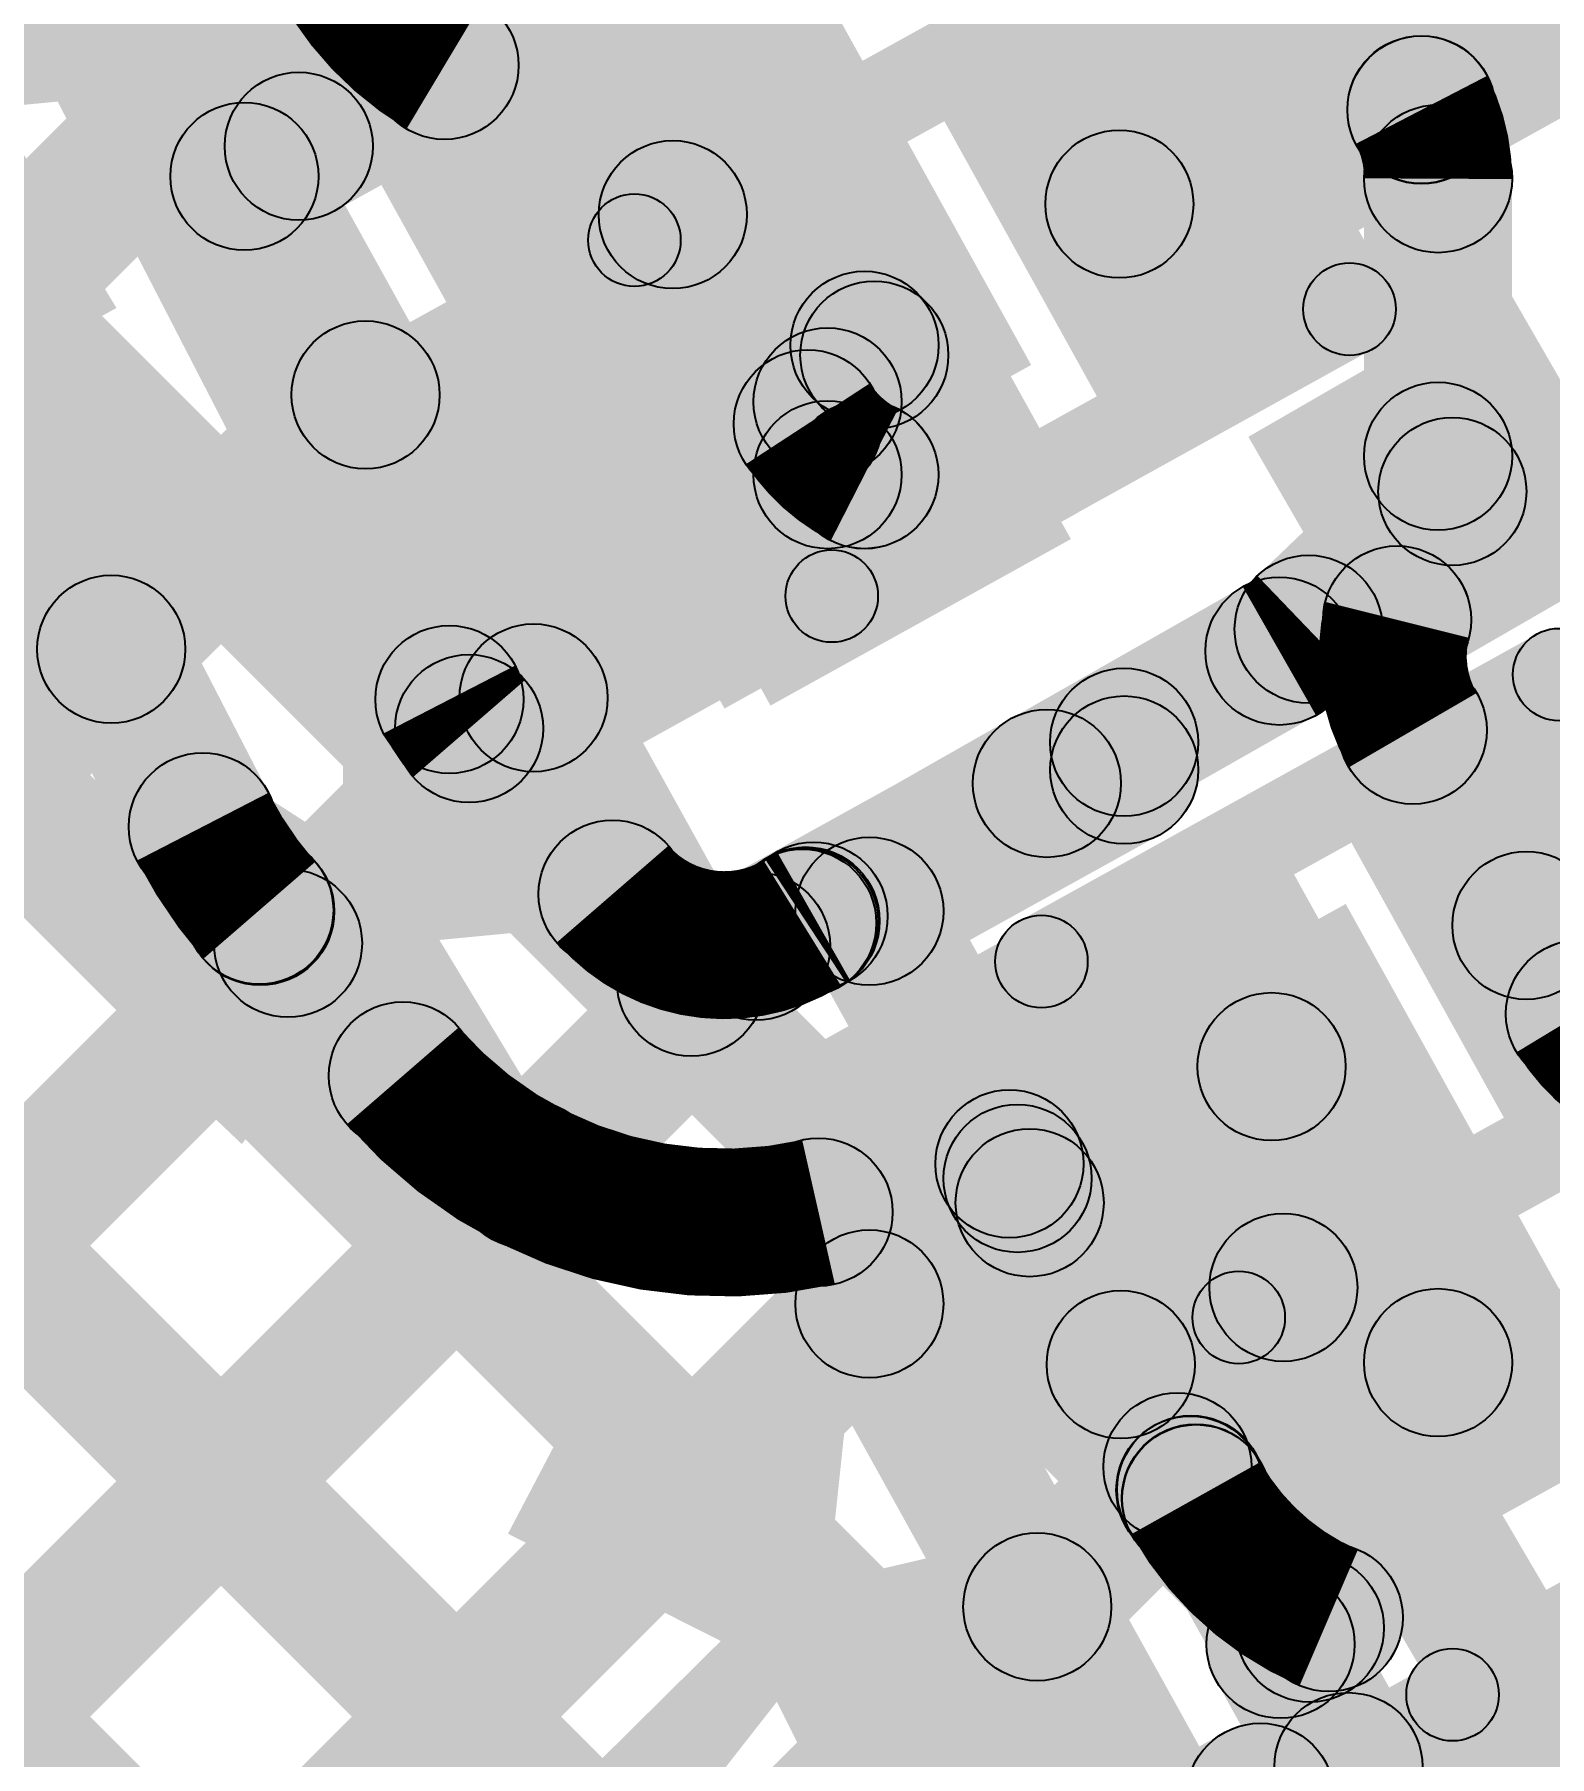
# Model space of a CAD drawing. Header units: millimetres. Extents: x 2.72 to 4.82, y 2.46 to 3.29.
# Drawn here: x 4.3301 to 4.412, y 2.6707 to 2.7638 of the extents above; entities that cross this region are included whole.
import ezdxf

# ---------------------------------------------------------------- set-up
doc = ezdxf.new("R2010")
doc.units = ezdxf.units.MM
doc.header["$MEASUREMENT"] = 0
for name, color, linetype in [('BottomLayer', 5, 'Continuous'), ('BottomPaste', 16, 'Continuous'), ('BottomSolder', 6, 'Continuous'), ('TopLayer', 1, 'Continuous'), ('TopOverlay', 2, 'Continuous'), ('TopPaste', 8, 'Continuous'), ('TopSolder', 216, 'Continuous'), ('ViaHoleLayer', 16, 'Continuous')]:
    doc.layers.add(name, color=color, linetype=linetype)

# ---------------------------------------------------------------- blocks, each defined once
blk = doc.blocks.new('CAP_0201_B_7')
at = {"layer": 'BottomLayer'}
for points in [[(-0.017716, 0.005905), (-0.005906, 0.005905), (-0.005906, -0.005906), (-0.017716, -0.005906)], [(0.005906, 0.005906), (0.017716, 0.005906), (0.017716, -0.005905), (0.005906, -0.005905)]]:
    blk.add_hatch(color=5, dxfattribs=at).paths.add_polyline_path(points)
at = {"layer": 'BottomPaste'}
for points in [[(-0.017716, 0.005905), (-0.005906, 0.005905), (-0.005906, -0.005906), (-0.017716, -0.005906)], [(0.005906, 0.005906), (0.017716, 0.005906), (0.017716, -0.005905), (0.005906, -0.005905)]]:
    blk.add_hatch(color=16, dxfattribs=at).paths.add_polyline_path(points)
at = {"layer": 'BottomSolder'}
for points in [[(-0.019882, 0.008071), (-0.00374, 0.008071), (-0.00374, -0.008071), (-0.019882, -0.008071)], [(0.00374, 0.008071), (0.019882, 0.008071), (0.019882, -0.008071), (0.00374, -0.008071)]]:
    blk.add_hatch(color=6, dxfattribs=at).paths.add_polyline_path(points)
blk = doc.blocks.new('R__0402_B_43')
at = {"layer": 'BottomLayer'}
for points in [[(-0.0095, 0.0125), (-0.0095, -0.0125), (-0.0275, -0.0125), (-0.0275, 0.0125)], [(0.0275, 0.0125), (0.0275, -0.0125), (0.0095, -0.0125), (0.0095, 0.0125)]]:
    blk.add_hatch(color=5, dxfattribs=at).paths.add_polyline_path(points)
at = {"layer": 'BottomPaste'}
for points in [[(-0.0095, 0.0125), (-0.0095, -0.0125), (-0.0275, -0.0125), (-0.0275, 0.0125)], [(0.0275, 0.0125), (0.0275, -0.0125), (0.0095, -0.0125), (0.0095, 0.0125)]]:
    blk.add_hatch(color=16, dxfattribs=at).paths.add_polyline_path(points)
at = {"layer": 'BottomSolder'}
for points in [[(-0.0055, 0.0165), (-0.0055, -0.0165), (-0.0315, -0.0165), (-0.0315, 0.0165)], [(0.0315, 0.0165), (0.0315, -0.0165), (0.0055, -0.0165), (0.0055, 0.0165)]]:
    blk.add_hatch(color=6, dxfattribs=at).paths.add_polyline_path(points)
blk = doc.blocks.new('R__0402_B_44')
at = {"layer": 'BottomLayer'}
for points in [[(-0.0095, 0.0125), (-0.0095, -0.0125), (-0.0275, -0.0125), (-0.0275, 0.0125)], [(0.0275, 0.0125), (0.0275, -0.0125), (0.0095, -0.0125), (0.0095, 0.0125)]]:
    blk.add_hatch(color=5, dxfattribs=at).paths.add_polyline_path(points)
at = {"layer": 'BottomPaste'}
for points in [[(-0.0095, 0.0125), (-0.0095, -0.0125), (-0.0275, -0.0125), (-0.0275, 0.0125)], [(0.0275, 0.0125), (0.0275, -0.0125), (0.0095, -0.0125), (0.0095, 0.0125)]]:
    blk.add_hatch(color=16, dxfattribs=at).paths.add_polyline_path(points)
at = {"layer": 'BottomSolder'}
for points in [[(-0.0055, 0.0165), (-0.0055, -0.0165), (-0.0315, -0.0165), (-0.0315, 0.0165)], [(0.0315, 0.0165), (0.0315, -0.0165), (0.0055, -0.0165), (0.0055, 0.0165)]]:
    blk.add_hatch(color=6, dxfattribs=at).paths.add_polyline_path(points)
blk = doc.blocks.new('LED_0201_85')
at = {"layer": 'TopLayer'}
for points in [[(-0.011811, 0.00689), (-0.003937, 0.00689), (-0.003937, -0.00689), (-0.011811, -0.00689)], [(0.003937, 0.00689), (0.011811, 0.00689), (0.011811, -0.00689), (0.003937, -0.00689)]]:
    blk.add_hatch(color=1, dxfattribs=at).paths.add_polyline_path(points)
at = {"layer": 'TopOverlay'}
h = blk.add_hatch(color=2, dxfattribs=at)
edge = h.paths.add_edge_path()
edge.add_arc((-0.016, 0.011), 0.0025, 0, 360)
h = blk.add_hatch(color=2, dxfattribs=at)
edge = h.paths.add_edge_path()
edge.add_arc((-0.016, 0.011), 0.0025, 0, 360)
for points in [[(0.016, 0.0135), (0.016, 0.0085), (-0.016, 0.0085), (-0.016, 0.0135)], [(0.015999, -0.013001), (0.028999, -0.013001), (0.028999, 0.012999), (0.015999, 0.012999)], [(-0.0135, -0.011), (-0.0185, -0.011), (-0.0185, 0.011), (-0.0135, 0.011)], [(0.013001, -0.011), (0.017001, -0.011), (0.017001, 0.011), (0.013001, 0.011)], [(0.016, -0.0085), (0.016, -0.0135), (-0.016, -0.0135), (-0.016, -0.0085)]]:
    blk.add_hatch(color=2, dxfattribs=at).paths.add_polyline_path(points)
h = blk.add_hatch(color=2, dxfattribs=at)
edge = h.paths.add_edge_path()
edge.add_arc((0.016, 0.011), 0.0025, 0, 360)
h = blk.add_hatch(color=2, dxfattribs=at)
edge = h.paths.add_edge_path()
edge.add_arc((-0.016, -0.011), 0.0025, 0, 360)
h = blk.add_hatch(color=2, dxfattribs=at)
edge = h.paths.add_edge_path()
edge.add_arc((-0.016, -0.011), 0.0025, 0, 360)
h = blk.add_hatch(color=2, dxfattribs=at)
edge = h.paths.add_edge_path()
edge.add_arc((0.016, -0.011), 0.0025, 0, 360)
at = {"layer": 'TopPaste'}
for points in [[(-0.011811, 0.00689), (-0.003937, 0.00689), (-0.003937, -0.00689), (-0.011811, -0.00689)], [(0.003937, 0.00689), (0.011811, 0.00689), (0.011811, -0.00689), (0.003937, -0.00689)]]:
    blk.add_hatch(color=8, dxfattribs=at).paths.add_polyline_path(points)
at = {"layer": 'TopSolder'}
for points in [[(-0.013976, 0.009055), (-0.001772, 0.009055), (-0.001772, -0.009055), (-0.013976, -0.009055)], [(0.001772, 0.009055), (0.013976, 0.009055), (0.013976, -0.009055), (0.001772, -0.009055)]]:
    blk.add_hatch(color=216, dxfattribs=at).paths.add_polyline_path(points)
at = {"layer": 'TopOverlay'}
for centre in [(-0.016, 0.011), (-0.016, 0.011), (0.016, 0.011), (-0.016, -0.011), (-0.016, -0.011), (0.016, -0.011)]:
    blk.add_circle(centre, 0.0025, dxfattribs=at)
blk = doc.blocks.new('LED_0201_86')
at = {"layer": 'TopLayer'}
for points in [[(-0.011811, 0.00689), (-0.003937, 0.00689), (-0.003937, -0.00689), (-0.011811, -0.00689)], [(0.003937, 0.00689), (0.011811, 0.00689), (0.011811, -0.00689), (0.003937, -0.00689)]]:
    blk.add_hatch(color=1, dxfattribs=at).paths.add_polyline_path(points)
at = {"layer": 'TopOverlay'}
h = blk.add_hatch(color=2, dxfattribs=at)
edge = h.paths.add_edge_path()
edge.add_arc((-0.016, 0.011), 0.0025, 0, 360)
h = blk.add_hatch(color=2, dxfattribs=at)
edge = h.paths.add_edge_path()
edge.add_arc((-0.016, 0.011), 0.0025, 0, 360)
for points in [[(0.016, 0.0135), (0.016, 0.0085), (-0.016, 0.0085), (-0.016, 0.0135)], [(0.016001, -0.013), (0.029, -0.013), (0.029, 0.013), (0.016001, 0.013)], [(-0.0135, -0.011), (-0.0185, -0.011), (-0.0185, 0.011), (-0.0135, 0.011)], [(0.013002, -0.011001), (0.017002, -0.011001), (0.017002, 0.010999), (0.013002, 0.010999)], [(0.016, -0.0085), (0.016, -0.0135), (-0.016, -0.0135), (-0.016, -0.0085)]]:
    blk.add_hatch(color=2, dxfattribs=at).paths.add_polyline_path(points)
h = blk.add_hatch(color=2, dxfattribs=at)
edge = h.paths.add_edge_path()
edge.add_arc((0.016, 0.011), 0.0025, 0, 360)
h = blk.add_hatch(color=2, dxfattribs=at)
edge = h.paths.add_edge_path()
edge.add_arc((-0.016, -0.011), 0.0025, 0, 360)
h = blk.add_hatch(color=2, dxfattribs=at)
edge = h.paths.add_edge_path()
edge.add_arc((-0.016, -0.011), 0.0025, 0, 360)
h = blk.add_hatch(color=2, dxfattribs=at)
edge = h.paths.add_edge_path()
edge.add_arc((0.016, -0.011), 0.0025, 0, 360)
at = {"layer": 'TopPaste'}
for points in [[(-0.011811, 0.00689), (-0.003937, 0.00689), (-0.003937, -0.00689), (-0.011811, -0.00689)], [(0.003937, 0.00689), (0.011811, 0.00689), (0.011811, -0.00689), (0.003937, -0.00689)]]:
    blk.add_hatch(color=8, dxfattribs=at).paths.add_polyline_path(points)
at = {"layer": 'TopSolder'}
for points in [[(-0.013976, 0.009055), (-0.001772, 0.009055), (-0.001772, -0.009055), (-0.013976, -0.009055)], [(0.001772, 0.009055), (0.013976, 0.009055), (0.013976, -0.009055), (0.001772, -0.009055)]]:
    blk.add_hatch(color=216, dxfattribs=at).paths.add_polyline_path(points)
at = {"layer": 'TopOverlay'}
for centre in [(-0.016, 0.011), (-0.016, 0.011), (0.016, 0.011), (-0.016, -0.011), (-0.016, -0.011), (0.016, -0.011)]:
    blk.add_circle(centre, 0.0025, dxfattribs=at)
blk = doc.blocks.new('LED_0201_87')
at = {"layer": 'TopLayer'}
for points in [[(-0.011811, 0.00689), (-0.003937, 0.00689), (-0.003937, -0.00689), (-0.011811, -0.00689)], [(0.003937, 0.00689), (0.011811, 0.00689), (0.011811, -0.00689), (0.003937, -0.00689)]]:
    blk.add_hatch(color=1, dxfattribs=at).paths.add_polyline_path(points)
at = {"layer": 'TopOverlay'}
h = blk.add_hatch(color=2, dxfattribs=at)
edge = h.paths.add_edge_path()
edge.add_arc((-0.016, 0.011), 0.0025, 0, 360)
h = blk.add_hatch(color=2, dxfattribs=at)
edge = h.paths.add_edge_path()
edge.add_arc((-0.016, 0.011), 0.0025, 0, 360)
for points in [[(0.016, 0.0135), (0.016, 0.0085), (-0.016, 0.0085), (-0.016, 0.0135)], [(0.015999, -0.013001), (0.028999, -0.013001), (0.028999, 0.012999), (0.015999, 0.012999)], [(-0.0135, -0.011), (-0.0185, -0.011), (-0.0185, 0.011), (-0.0135, 0.011)], [(0.013001, -0.011), (0.017001, -0.011), (0.017001, 0.011), (0.013001, 0.011)], [(0.016, -0.0085), (0.016, -0.0135), (-0.016, -0.0135), (-0.016, -0.0085)]]:
    blk.add_hatch(color=2, dxfattribs=at).paths.add_polyline_path(points)
h = blk.add_hatch(color=2, dxfattribs=at)
edge = h.paths.add_edge_path()
edge.add_arc((0.016, 0.011), 0.0025, 0, 360)
h = blk.add_hatch(color=2, dxfattribs=at)
edge = h.paths.add_edge_path()
edge.add_arc((-0.016, -0.011), 0.0025, 0, 360)
h = blk.add_hatch(color=2, dxfattribs=at)
edge = h.paths.add_edge_path()
edge.add_arc((-0.016, -0.011), 0.0025, 0, 360)
h = blk.add_hatch(color=2, dxfattribs=at)
edge = h.paths.add_edge_path()
edge.add_arc((0.016, -0.011), 0.0025, 0, 360)
at = {"layer": 'TopPaste'}
for points in [[(-0.011811, 0.00689), (-0.003937, 0.00689), (-0.003937, -0.00689), (-0.011811, -0.00689)], [(0.003937, 0.00689), (0.011811, 0.00689), (0.011811, -0.00689), (0.003937, -0.00689)]]:
    blk.add_hatch(color=8, dxfattribs=at).paths.add_polyline_path(points)
at = {"layer": 'TopSolder'}
for points in [[(-0.013976, 0.009055), (-0.001772, 0.009055), (-0.001772, -0.009055), (-0.013976, -0.009055)], [(0.001772, 0.009055), (0.013976, 0.009055), (0.013976, -0.009055), (0.001772, -0.009055)]]:
    blk.add_hatch(color=216, dxfattribs=at).paths.add_polyline_path(points)
at = {"layer": 'TopOverlay'}
for centre in [(-0.016, 0.011), (-0.016, 0.011), (0.016, 0.011), (-0.016, -0.011), (-0.016, -0.011), (0.016, -0.011)]:
    blk.add_circle(centre, 0.0025, dxfattribs=at)

msp = doc.modelspace()

# ---------------------------------------------------------------- hatches: boundary and pattern name
at = {"layer": 'BottomLayer'}
for points in [[(4.443747, 2.705208), (4.46723, 2.718225), (4.155656, 3.280319), (4.132173, 3.267302)], [(4.043605, 3.002004), (4.049261, 3.007661), (4.403423, 2.653499), (4.397767, 2.647842)], [(4.043605, 2.976549), (4.049261, 2.982206), (4.407957, 2.62351), (4.4023, 2.617853)], [(4.043605, 2.951093), (4.049261, 2.95675), (4.405183, 2.600828), (4.399526, 2.595172)], [(4.395695, 2.749887), (4.425451, 2.766381), (4.410306, 2.793702), (4.38055, 2.777208)], [(4.320282, 2.781709), (4.327392, 2.785376), (4.356117, 2.729683), (4.349007, 2.726016)], [(4.307262, 2.774228), (4.314372, 2.777896), (4.342785, 2.722807), (4.335676, 2.71914)], [(4.36724, 2.772785), (4.348128, 2.762191), (4.367434, 2.727361), (4.386546, 2.737954)], [(4.361278, 2.751894), (4.368, 2.75623), (4.375296, 2.74492), (4.368573, 2.740584)], [(4.373, 2.736), (4.373, 2.744), (4.374994, 2.744), (4.374994, 2.736)], [(4.372166, 2.737172), (4.377823, 2.742828), (4.377825, 2.742826), (4.372168, 2.737169)], [(4.401772, 2.728759), (4.396235, 2.734534), (4.404003, 2.741982), (4.40954, 2.736207)], [(4.204544, 2.595172), (4.198887, 2.600828), (4.331454, 2.733395), (4.337111, 2.727738)], [(4.386833, 2.719839), (4.382876, 2.726792), (4.395445, 2.733945), (4.399402, 2.726992)], [(4.350603, 2.723658), (4.356649, 2.728897), (4.364405, 2.719947), (4.35836, 2.714708)], [(4.374224, 2.712663), (4.370267, 2.719616), (4.382876, 2.726792), (4.386833, 2.719839)], [(4.339317, 2.713778), (4.345362, 2.719017), (4.35307, 2.710123), (4.347024, 2.704884)], [(4.373957, 2.712497), (4.369518, 2.719152), (4.369596, 2.719204), (4.374035, 2.712549)], [(4.373732, 2.712355), (4.36954, 2.719169), (4.369641, 2.719231), (4.373834, 2.712418)], [(4.23, 2.595172), (4.224343, 2.600828), (4.34101, 2.717496), (4.346667, 2.711839)], [(4.255456, 2.595172), (4.249799, 2.600828), (4.35397, 2.704999), (4.359627, 2.699342)], [(4.369015, 2.698196), (4.376012, 2.702075), (4.395038, 2.667751), (4.388041, 2.663873)], [(4.280912, 2.595172), (4.275255, 2.600828), (4.372433, 2.698007), (4.37809, 2.69235)], [(4.394187, 2.694041), (4.401091, 2.698083), (4.420318, 2.665249), (4.413415, 2.661207)], [(4.306368, 2.595172), (4.300711, 2.600828), (4.381511, 2.681629), (4.387168, 2.675972)], [(4.393479, 2.662314), (4.3896, 2.669311), (4.394455, 2.672002), (4.398334, 2.665005)]]:
    msp.add_hatch(color=5, dxfattribs=at).paths.add_polyline_path(points)
h = msp.add_hatch(color=5, dxfattribs=at)
edge = h.paths.add_edge_path()
edge.add_arc((4.364639, 2.754062), 0.004, 0, 360)
h = msp.add_hatch(color=5, dxfattribs=at)
edge = h.paths.add_edge_path()
edge.add_arc((4.373, 2.74), 0.007874, 0, 360)
h = msp.add_hatch(color=5, dxfattribs=at)
edge = h.paths.add_edge_path()
edge.add_arc((4.371934, 2.742752), 0.004, 0, 360)
h = msp.add_hatch(color=5, dxfattribs=at)
edge = h.paths.add_edge_path()
edge.add_arc((4.371934, 2.742752), 0.004, 0, 360)
h = msp.add_hatch(color=5, dxfattribs=at)
edge = h.paths.add_edge_path()
edge.add_arc((4.373, 2.74), 0.004, 0, 360)
h = msp.add_hatch(color=5, dxfattribs=at)
edge = h.paths.add_edge_path()
edge.add_arc((4.374994, 2.74), 0.004, 0, 360)
h = msp.add_hatch(color=5, dxfattribs=at)
edge = h.paths.add_edge_path()
edge.add_arc((4.374994, 2.74), 0.004, 0, 360)
h = msp.add_hatch(color=5, dxfattribs=at)
edge = h.paths.add_edge_path()
edge.add_arc((4.374997, 2.739998), 0.004, 0, 360)
h = msp.add_hatch(color=5, dxfattribs=at)
edge = h.paths.add_edge_path()
edge.add_arc((4.374997, 2.739998), 0.004, 0, 360)
h = msp.add_hatch(color=5, dxfattribs=at)
edge = h.paths.add_edge_path()
edge.add_arc((4.406771, 2.739094), 0.004, 0, 360)
h = msp.add_hatch(color=5, dxfattribs=at)
edge = h.paths.add_edge_path()
edge.add_arc((4.399004, 2.731647), 0.004, 0, 360)
h = msp.add_hatch(color=5, dxfattribs=at)
edge = h.paths.add_edge_path()
edge.add_arc((4.399004, 2.731647), 0.004, 0, 360)
h = msp.add_hatch(color=5, dxfattribs=at)
edge = h.paths.add_edge_path()
edge.add_arc((4.334283, 2.730567), 0.004, 0, 360)
h = msp.add_hatch(color=5, dxfattribs=at)
edge = h.paths.add_edge_path()
edge.add_arc((4.397424, 2.730468), 0.004, 0, 360)
h = msp.add_hatch(color=5, dxfattribs=at)
edge = h.paths.add_edge_path()
edge.add_arc((4.397424, 2.730468), 0.004, 0, 360)
h = msp.add_hatch(color=5, dxfattribs=at)
edge = h.paths.add_edge_path()
edge.add_arc((4.352562, 2.727849), 0.004, 0, 360)
h = msp.add_hatch(color=5, dxfattribs=at)
edge = h.paths.add_edge_path()
edge.add_arc((4.352562, 2.727849), 0.004, 0, 360)
h = msp.add_hatch(color=5, dxfattribs=at)
edge = h.paths.add_edge_path()
edge.add_arc((4.353626, 2.726277), 0.004, 0, 360)
h = msp.add_hatch(color=5, dxfattribs=at)
edge = h.paths.add_edge_path()
edge.add_arc((4.353626, 2.726278), 0.004, 0, 360)
h = msp.add_hatch(color=5, dxfattribs=at)
edge = h.paths.add_edge_path()
edge.add_arc((4.353626, 2.726278), 0.004, 0, 360)
h = msp.add_hatch(color=5, dxfattribs=at)
edge = h.paths.add_edge_path()
edge.add_arc((4.353626, 2.726277), 0.004, 0, 360)
h = msp.add_hatch(color=5, dxfattribs=at)
edge = h.paths.add_edge_path()
edge.add_arc((4.384855, 2.723315), 0.004, 0, 360)
h = msp.add_hatch(color=5, dxfattribs=at)
edge = h.paths.add_edge_path()
edge.add_arc((4.384855, 2.723315), 0.004, 0, 360)
h = msp.add_hatch(color=5, dxfattribs=at)
edge = h.paths.add_edge_path()
edge.add_arc((4.339231, 2.720973), 0.004, 0, 360)
h = msp.add_hatch(color=5, dxfattribs=at)
edge = h.paths.add_edge_path()
edge.add_arc((4.339231, 2.720973), 0.004, 0, 360)
h = msp.add_hatch(color=5, dxfattribs=at)
edge = h.paths.add_edge_path()
edge.add_arc((4.361383, 2.717327), 0.004, 0, 360)
h = msp.add_hatch(color=5, dxfattribs=at)
edge = h.paths.add_edge_path()
edge.add_arc((4.361383, 2.717327), 0.004, 0, 360)
h = msp.add_hatch(color=5, dxfattribs=at)
edge = h.paths.add_edge_path()
edge.add_arc((4.34229, 2.716454), 0.004, 0, 360)
h = msp.add_hatch(color=5, dxfattribs=at)
edge = h.paths.add_edge_path()
edge.add_arc((4.34234, 2.716397), 0.004, 0, 360)
h = msp.add_hatch(color=5, dxfattribs=at)
edge = h.paths.add_edge_path()
edge.add_arc((4.371636, 2.715762), 0.004, 0, 360)
h = msp.add_hatch(color=5, dxfattribs=at)
edge = h.paths.add_edge_path()
edge.add_arc((4.371636, 2.715762), 0.004, 0, 360)
h = msp.add_hatch(color=5, dxfattribs=at)
edge = h.paths.add_edge_path()
edge.add_arc((4.371738, 2.715825), 0.004, 0, 360)
h = msp.add_hatch(color=5, dxfattribs=at)
edge = h.paths.add_edge_path()
edge.add_arc((4.371738, 2.715825), 0.004, 0, 360)
h = msp.add_hatch(color=5, dxfattribs=at)
edge = h.paths.add_edge_path()
edge.add_arc((4.371816, 2.715877), 0.004, 0, 360)
h = msp.add_hatch(color=5, dxfattribs=at)
edge = h.paths.add_edge_path()
edge.add_arc((4.371816, 2.715877), 0.004, 0, 360)
h = msp.add_hatch(color=5, dxfattribs=at)
edge = h.paths.add_edge_path()
edge.add_arc((4.372246, 2.71614), 0.004, 0, 360)
h = msp.add_hatch(color=5, dxfattribs=at)
edge = h.paths.add_edge_path()
edge.add_arc((4.372246, 2.71614), 0.004, 0, 360)
h = msp.add_hatch(color=5, dxfattribs=at)
edge = h.paths.add_edge_path()
edge.add_arc((4.343839, 2.714667), 0.004, 0, 360)
h = msp.add_hatch(color=5, dxfattribs=at)
edge = h.paths.add_edge_path()
edge.add_arc((4.350047, 2.707504), 0.004, 0, 360)
h = msp.add_hatch(color=5, dxfattribs=at)
edge = h.paths.add_edge_path()
edge.add_arc((4.350047, 2.707504), 0.004, 0, 360)
h = msp.add_hatch(color=5, dxfattribs=at)
edge = h.paths.add_edge_path()
edge.add_arc((4.356798, 2.702171), 0.004, 0, 360)
h = msp.add_hatch(color=5, dxfattribs=at)
edge = h.paths.add_edge_path()
edge.add_arc((4.372514, 2.700136), 0.004, 0, 360)
h = msp.add_hatch(color=5, dxfattribs=at)
edge = h.paths.add_edge_path()
edge.add_arc((4.372514, 2.700136), 0.004, 0, 360)
h = msp.add_hatch(color=5, dxfattribs=at)
edge = h.paths.add_edge_path()
edge.add_arc((4.397639, 2.696062), 0.004, 0, 360)
h = msp.add_hatch(color=5, dxfattribs=at)
edge = h.paths.add_edge_path()
edge.add_arc((4.375262, 2.695178), 0.004, 0, 360)
h = msp.add_hatch(color=5, dxfattribs=at)
edge = h.paths.add_edge_path()
edge.add_arc((4.38434, 2.678801), 0.004, 0, 360)
h = msp.add_hatch(color=5, dxfattribs=at)
edge = h.paths.add_edge_path()
edge.add_arc((4.396395, 2.668503), 0.004, 0, 360)
h = msp.add_hatch(color=5, dxfattribs=at)
edge = h.paths.add_edge_path()
edge.add_arc((4.396395, 2.668503), 0.004, 0, 360)
at = {"layer": 'TopLayer'}
for points in [[(4.00492, 3.091601), (4.010577, 3.097258), (4.347247, 2.760587), (4.34159, 2.75493)], [(4.019919, 3.051146), (4.025576, 3.056803), (4.401902, 2.680477), (4.396245, 2.67482)], [(4.01902, 3.026589), (4.024676, 3.032246), (4.403423, 2.653499), (4.397767, 2.647842)], [(4.00729, 3.012863), (4.012947, 3.01852), (4.407957, 2.62351), (4.4023, 2.617853)], [(4.019415, 2.975283), (4.025072, 2.98094), (4.441593, 2.564418), (4.435936, 2.558761)], [(4.390664, 2.778821), (4.397762, 2.782512), (4.408646, 2.761581), (4.401549, 2.75789)], [(4.376475, 2.76911), (4.383525, 2.77289), (4.392299, 2.756525), (4.385248, 2.752745)], [(4.142808, 2.558891), (4.137151, 2.564548), (4.343741, 2.771138), (4.349398, 2.765481)], [(4.343421, 2.752632), (4.339542, 2.759629), (4.35036, 2.765626), (4.354239, 2.758629)], [(4.401527, 2.757933), (4.408669, 2.761537), (4.408674, 2.761527), (4.401532, 2.757922)], [(4.372672, 2.760843), (4.356435, 2.751843), (4.369918, 2.72752), (4.386154, 2.73652)], [(4.337983, 2.754192), (4.34498, 2.75807), (4.369128, 2.714506), (4.362131, 2.710627)], [(4.402, 2.756004), (4.41, 2.756004), (4.41, 2.741), (4.402, 2.741)], [(4.375828, 2.741111), (4.370172, 2.746768), (4.372702, 2.749298), (4.378359, 2.743641)], [(4.372172, 2.744172), (4.377828, 2.749828), (4.378359, 2.749298), (4.372702, 2.743641)], [(4.168253, 2.55888), (4.162596, 2.564537), (4.345203, 2.747144), (4.35086, 2.741487)], [(4.377, 2.74), (4.369, 2.74), (4.369, 2.74394), (4.377, 2.74394)], [(4.407669, 2.731182), (4.399908, 2.733122), (4.402119, 2.74197), (4.409881, 2.74003)], [(4.193698, 2.558869), (4.188041, 2.564526), (4.354281, 2.730766), (4.359938, 2.725109)], [(4.367569, 2.709068), (4.363691, 2.716065), (4.387091, 2.729035), (4.390969, 2.722039)], [(4.401176, 2.72418), (4.408092, 2.728202), (4.414231, 2.717646), (4.407315, 2.713624)], [(4.377202, 2.712907), (4.373323, 2.719904), (4.387097, 2.727538), (4.390975, 2.720541)], [(4.371764, 2.714466), (4.378761, 2.718344), (4.386768, 2.703899), (4.379771, 2.700021)], [(4.407351, 2.713564), (4.414195, 2.717706), (4.417087, 2.712929), (4.410243, 2.708786)], [(4.219142, 2.558858), (4.213485, 2.564515), (4.36631, 2.71734), (4.371967, 2.711683)], [(4.410217, 2.708829), (4.417113, 2.712885), (4.417115, 2.712882), (4.410219, 2.708826)], [(4.393514, 2.706039), (4.400486, 2.709961), (4.409486, 2.693961), (4.402514, 2.690039)], [(4.244587, 2.558847), (4.23893, 2.564504), (4.380004, 2.705578), (4.385661, 2.699921)], [(4.38044, 2.698685), (4.387413, 2.702607), (4.392336, 2.693855), (4.385363, 2.689933)], [(4.406, 2.688), (4.406, 2.696), (4.424, 2.696), (4.424, 2.688)], [(4.385351, 2.689954), (4.392348, 2.693833), (4.396107, 2.687051), (4.389111, 2.683172)], [(4.385363, 2.689933), (4.392336, 2.693855), (4.396138, 2.687096), (4.389165, 2.683174)], [(4.270032, 2.558836), (4.264375, 2.564493), (4.389082, 2.6892), (4.394739, 2.683543)], [(4.393991, 2.674831), (4.400988, 2.67871), (4.408995, 2.664264), (4.401998, 2.660386)], [(4.295476, 2.558825), (4.28982, 2.564482), (4.398325, 2.672987), (4.403982, 2.667331)]]:
    msp.add_hatch(color=1, dxfattribs=at).paths.add_polyline_path(points)
h = msp.add_hatch(color=1, dxfattribs=at)
edge = h.paths.add_edge_path()
edge.add_arc((4.3523, 2.762127), 0.004, 0, 360)
h = msp.add_hatch(color=1, dxfattribs=at)
edge = h.paths.add_edge_path()
edge.add_arc((4.3523, 2.762127), 0.004, 0, 360)
h = msp.add_hatch(color=1, dxfattribs=at)
edge = h.paths.add_edge_path()
edge.add_arc((4.3523, 2.762127), 0.004, 0, 360)
h = msp.add_hatch(color=1, dxfattribs=at)
edge = h.paths.add_edge_path()
edge.add_arc((4.405098, 2.759735), 0.004, 0, 360)
h = msp.add_hatch(color=1, dxfattribs=at)
edge = h.paths.add_edge_path()
edge.add_arc((4.405098, 2.759735), 0.004, 0, 360)
h = msp.add_hatch(color=1, dxfattribs=at)
edge = h.paths.add_edge_path()
edge.add_arc((4.405103, 2.759724), 0.004, 0, 360)
h = msp.add_hatch(color=1, dxfattribs=at)
edge = h.paths.add_edge_path()
edge.add_arc((4.405103, 2.759724), 0.004, 0, 360)
h = msp.add_hatch(color=1, dxfattribs=at)
edge = h.paths.add_edge_path()
edge.add_arc((4.344419, 2.757759), 0.004, 0, 360)
h = msp.add_hatch(color=1, dxfattribs=at)
edge = h.paths.add_edge_path()
edge.add_arc((4.341482, 2.756131), 0.004, 0, 360)
h = msp.add_hatch(color=1, dxfattribs=at)
edge = h.paths.add_edge_path()
edge.add_arc((4.341482, 2.756131), 0.004, 0, 360)
h = msp.add_hatch(color=1, dxfattribs=at)
edge = h.paths.add_edge_path()
edge.add_arc((4.406, 2.756004), 0.004, 0, 360)
h = msp.add_hatch(color=1, dxfattribs=at)
edge = h.paths.add_edge_path()
edge.add_arc((4.406, 2.756004), 0.004, 0, 360)
h = msp.add_hatch(color=1, dxfattribs=at)
edge = h.paths.add_edge_path()
edge.add_arc((4.388774, 2.754635), 0.004, 0, 360)
h = msp.add_hatch(color=1, dxfattribs=at)
edge = h.paths.add_edge_path()
edge.add_arc((4.375, 2.747), 0.004, 0, 360)
h = msp.add_hatch(color=1, dxfattribs=at)
edge = h.paths.add_edge_path()
edge.add_arc((4.37553, 2.74647), 0.004, 0, 360)
h = msp.add_hatch(color=1, dxfattribs=at)
edge = h.paths.add_edge_path()
edge.add_arc((4.37553, 2.74647), 0.004, 0, 360)
h = msp.add_hatch(color=1, dxfattribs=at)
edge = h.paths.add_edge_path()
edge.add_arc((4.348031, 2.744315), 0.004, 0, 360)
h = msp.add_hatch(color=1, dxfattribs=at)
edge = h.paths.add_edge_path()
edge.add_arc((4.373, 2.74), 0.007874, 0, 360)
h = msp.add_hatch(color=1, dxfattribs=at)
edge = h.paths.add_edge_path()
edge.add_arc((4.373, 2.74394), 0.004, 0, 360)
h = msp.add_hatch(color=1, dxfattribs=at)
edge = h.paths.add_edge_path()
edge.add_arc((4.373, 2.74394), 0.004, 0, 360)
h = msp.add_hatch(color=1, dxfattribs=at)
edge = h.paths.add_edge_path()
edge.add_arc((4.406, 2.741), 0.004, 0, 360)
h = msp.add_hatch(color=1, dxfattribs=at)
edge = h.paths.add_edge_path()
edge.add_arc((4.406, 2.741), 0.004, 0, 360)
h = msp.add_hatch(color=1, dxfattribs=at)
edge = h.paths.add_edge_path()
edge.add_arc((4.373, 2.74), 0.004, 0, 360)
h = msp.add_hatch(color=1, dxfattribs=at)
edge = h.paths.add_edge_path()
edge.add_arc((4.403788, 2.732152), 0.004, 0, 360)
h = msp.add_hatch(color=1, dxfattribs=at)
edge = h.paths.add_edge_path()
edge.add_arc((4.403789, 2.732152), 0.004, 0, 360)
h = msp.add_hatch(color=1, dxfattribs=at)
edge = h.paths.add_edge_path()
edge.add_arc((4.357109, 2.727938), 0.004, 0, 360)
h = msp.add_hatch(color=1, dxfattribs=at)
edge = h.paths.add_edge_path()
edge.add_arc((4.404634, 2.726191), 0.004, 0, 360)
h = msp.add_hatch(color=1, dxfattribs=at)
edge = h.paths.add_edge_path()
edge.add_arc((4.404634, 2.726191), 0.004, 0, 360)
h = msp.add_hatch(color=1, dxfattribs=at)
edge = h.paths.add_edge_path()
edge.add_arc((4.38903, 2.725537), 0.004, 0, 360)
h = msp.add_hatch(color=1, dxfattribs=at)
edge = h.paths.add_edge_path()
edge.add_arc((4.389036, 2.72404), 0.004, 0, 360)
h = msp.add_hatch(color=1, dxfattribs=at)
edge = h.paths.add_edge_path()
edge.add_arc((4.375263, 2.716405), 0.004, 0, 360)
h = msp.add_hatch(color=1, dxfattribs=at)
edge = h.paths.add_edge_path()
edge.add_arc((4.375263, 2.716405), 0.004, 0, 360)
h = msp.add_hatch(color=1, dxfattribs=at)
edge = h.paths.add_edge_path()
edge.add_arc((4.410773, 2.715635), 0.004, 0, 360)
h = msp.add_hatch(color=1, dxfattribs=at)
edge = h.paths.add_edge_path()
edge.add_arc((4.410773, 2.715635), 0.004, 0, 360)
h = msp.add_hatch(color=1, dxfattribs=at)
edge = h.paths.add_edge_path()
edge.add_arc((4.369139, 2.714511), 0.004, 0, 360)
h = msp.add_hatch(color=1, dxfattribs=at)
edge = h.paths.add_edge_path()
edge.add_arc((4.36563, 2.712566), 0.004, 0, 360)
h = msp.add_hatch(color=1, dxfattribs=at)
edge = h.paths.add_edge_path()
edge.add_arc((4.36563, 2.712566), 0.004, 0, 360)
h = msp.add_hatch(color=1, dxfattribs=at)
edge = h.paths.add_edge_path()
edge.add_arc((4.413665, 2.710857), 0.004, 0, 360)
h = msp.add_hatch(color=1, dxfattribs=at)
edge = h.paths.add_edge_path()
edge.add_arc((4.413665, 2.710857), 0.004, 0, 360)
h = msp.add_hatch(color=1, dxfattribs=at)
edge = h.paths.add_edge_path()
edge.add_arc((4.413667, 2.710854), 0.004, 0, 360)
h = msp.add_hatch(color=1, dxfattribs=at)
edge = h.paths.add_edge_path()
edge.add_arc((4.413667, 2.710854), 0.004, 0, 360)
h = msp.add_hatch(color=1, dxfattribs=at)
edge = h.paths.add_edge_path()
edge.add_arc((4.397, 2.708), 0.004, 0, 360)
h = msp.add_hatch(color=1, dxfattribs=at)
edge = h.paths.add_edge_path()
edge.add_arc((4.382832, 2.702749), 0.004, 0, 360)
h = msp.add_hatch(color=1, dxfattribs=at)
edge = h.paths.add_edge_path()
edge.add_arc((4.38327, 2.70196), 0.004, 0, 360)
h = msp.add_hatch(color=1, dxfattribs=at)
edge = h.paths.add_edge_path()
edge.add_arc((4.383926, 2.700646), 0.004, 0, 360)
h = msp.add_hatch(color=1, dxfattribs=at)
edge = h.paths.add_edge_path()
edge.add_arc((4.38885, 2.691894), 0.004, 0, 360)
h = msp.add_hatch(color=1, dxfattribs=at)
edge = h.paths.add_edge_path()
edge.add_arc((4.38885, 2.691894), 0.004, 0, 360)
h = msp.add_hatch(color=1, dxfattribs=at)
edge = h.paths.add_edge_path()
edge.add_arc((4.38885, 2.691894), 0.004, 0, 360)
h = msp.add_hatch(color=1, dxfattribs=at)
edge = h.paths.add_edge_path()
edge.add_arc((4.406, 2.692), 0.004, 0, 360)
h = msp.add_hatch(color=1, dxfattribs=at)
edge = h.paths.add_edge_path()
edge.add_arc((4.406, 2.692), 0.004, 0, 360)
h = msp.add_hatch(color=1, dxfattribs=at)
edge = h.paths.add_edge_path()
edge.add_arc((4.391911, 2.686371), 0.004, 0, 360)
h = msp.add_hatch(color=1, dxfattribs=at)
edge = h.paths.add_edge_path()
edge.add_arc((4.392609, 2.685112), 0.004, 0, 360)
h = msp.add_hatch(color=1, dxfattribs=at)
edge = h.paths.add_edge_path()
edge.add_arc((4.392651, 2.685135), 0.004, 0, 360)
h = msp.add_hatch(color=1, dxfattribs=at)
edge = h.paths.add_edge_path()
edge.add_arc((4.39291, 2.684675), 0.004, 0, 360)
h = msp.add_hatch(color=1, dxfattribs=at)
edge = h.paths.add_edge_path()
edge.add_arc((4.392926, 2.684646), 0.004, 0, 360)
h = msp.add_hatch(color=1, dxfattribs=at)
edge = h.paths.add_edge_path()
edge.add_arc((4.400091, 2.678213), 0.004, 0, 360)
h = msp.add_hatch(color=1, dxfattribs=at)
edge = h.paths.add_edge_path()
edge.add_arc((4.400091, 2.678213), 0.004, 0, 360)
h = msp.add_hatch(color=1, dxfattribs=at)
edge = h.paths.add_edge_path()
edge.add_arc((4.399073, 2.677649), 0.004, 0, 360)
h = msp.add_hatch(color=1, dxfattribs=at)
edge = h.paths.add_edge_path()
edge.add_arc((4.397489, 2.67677), 0.004, 0, 360)
h = msp.add_hatch(color=1, dxfattribs=at)
edge = h.paths.add_edge_path()
edge.add_arc((4.401154, 2.670159), 0.004, 0, 360)
at = {"layer": 'ViaHoleLayer'}
h = msp.add_hatch(color=16, dxfattribs=at)
edge = h.paths.add_edge_path()
edge.add_arc((4.373, 2.74), 0.005906, 0, 360)

# ---------------------------------------------------------------- linework, layer by layer
at = {"layer": 'BottomLayer', "const_width": 0.008}
for points in [[(4.374997, 2.739998, -0.130917), (4.371934, 2.742752)], [(4.399004, 2.731647, -0.061826), (4.397424, 2.730468)], [(4.353626, 2.726277, -0.059532), (4.352562, 2.727849)], [(4.34229, 2.716454, -0.059532), (4.339231, 2.720973)], [(4.371636, 2.715762, -0.367997), (4.361383, 2.717327)], [(4.371816, 2.715877, -0.015759), (4.372246, 2.71614)], [(4.372514, 2.700136, -0.276668), (4.350047, 2.707504)]]:
    msp.add_lwpolyline(points, format="xyb", dxfattribs=at)
at = {"layer": 'BottomLayer'}
for centre in [(4.364639, 2.754062), (4.371934, 2.742752), (4.371934, 2.742752), (4.373, 2.74), (4.374994, 2.74), (4.374994, 2.74), (4.374997, 2.739998), (4.374997, 2.739998), (4.406771, 2.739094), (4.399004, 2.731647), (4.399004, 2.731647), (4.334283, 2.730567), (4.397424, 2.730468), (4.397424, 2.730468), (4.352562, 2.727849), (4.352562, 2.727849), (4.353626, 2.726278), (4.353626, 2.726278), (4.353626, 2.726277), (4.353626, 2.726277), (4.384855, 2.723315), (4.384855, 2.723315), (4.339231, 2.720973), (4.339231, 2.720973), (4.361383, 2.717327), (4.361383, 2.717327), (4.34229, 2.716454), (4.34234, 2.716397), (4.371636, 2.715762), (4.371636, 2.715762), (4.371738, 2.715825), (4.371738, 2.715825), (4.371816, 2.715877), (4.371816, 2.715877), (4.372246, 2.71614), (4.372246, 2.71614), (4.343839, 2.714667), (4.350047, 2.707504), (4.350047, 2.707504), (4.356798, 2.702171), (4.372514, 2.700136), (4.372514, 2.700136), (4.397639, 2.696062), (4.375262, 2.695178), (4.38434, 2.678801), (4.396395, 2.668503), (4.396395, 2.668503)]:
    msp.add_circle(centre, 0.004, dxfattribs=at)
at = {"layer": 'TopLayer', "const_width": 0.008}
for points in [[(4.3523, 2.762127, -0.137506), (4.346731, 2.768005)], [(4.3523, 2.762127, -0.137051), (4.346743, 2.767982)], [(4.405103, 2.759724, -0.121346), (4.406, 2.756004)], [(4.404634, 2.726191, -0.195326), (4.403789, 2.732152)], [(4.420509, 2.707, -0.262267), (4.413667, 2.710854)], [(4.400091, 2.678213, -0.165427), (4.39291, 2.684675)], [(4.400091, 2.678213, -0.164849), (4.392926, 2.684646)]]:
    msp.add_lwpolyline(points, format="xyb", dxfattribs=at)
at = {"layer": 'TopLayer'}
for centre in [(4.3523, 2.762127), (4.3523, 2.762127), (4.3523, 2.762127), (4.405098, 2.759735), (4.405098, 2.759735), (4.405103, 2.759724), (4.405103, 2.759724), (4.344419, 2.757759), (4.341482, 2.756131), (4.341482, 2.756131), (4.406, 2.756004), (4.406, 2.756004), (4.388774, 2.754635), (4.375, 2.747), (4.37553, 2.74647), (4.37553, 2.74647), (4.348031, 2.744315), (4.373, 2.74394), (4.373, 2.74394), (4.406, 2.741), (4.406, 2.741), (4.373, 2.74), (4.403788, 2.732152), (4.403789, 2.732152), (4.357109, 2.727938), (4.404634, 2.726191), (4.404634, 2.726191), (4.38903, 2.725537), (4.389036, 2.72404), (4.375263, 2.716405), (4.375263, 2.716405), (4.410773, 2.715635), (4.410773, 2.715635), (4.369139, 2.714511), (4.36563, 2.712566), (4.36563, 2.712566), (4.413665, 2.710857), (4.413665, 2.710857), (4.413667, 2.710854), (4.413667, 2.710854), (4.397, 2.708), (4.382832, 2.702749), (4.38327, 2.70196), (4.383926, 2.700646), (4.38885, 2.691894), (4.38885, 2.691894), (4.38885, 2.691894), (4.406, 2.692), (4.406, 2.692), (4.391911, 2.686371), (4.392609, 2.685112), (4.392651, 2.685135), (4.39291, 2.684675), (4.392926, 2.684646), (4.400091, 2.678213), (4.400091, 2.678213), (4.399073, 2.677649), (4.397489, 2.67677), (4.401154, 2.670159)]:
    msp.add_circle(centre, 0.004, dxfattribs=at)

# ---------------------------------------------------------------- block references
for name, p, rotation in [('R__0402_B_44', (4.38082, 2.763031), 209), ('LED_0201_87', (4.381887, 2.750817), 209), ('CAP_0201_B_7', (4.417, 2.745), 30), ('R__0402_B_43', (4.413819, 2.705031), 209), ('LED_0201_86', (4.403887, 2.711817), 209), ('LED_0201_85', (4.426113, 2.672183), 209)]:
    msp.add_blockref(name, p, dxfattribs=dict(rotation=rotation))

# ---------------------------------------------------------------- texts
at = {"layer": 'TopOverlay'}
for p in [(4.316887, 2.807817), (4.340887, 2.762817), (4.362887, 2.723817)]:
    msp.add_text('*', height=0.06, rotation=209, dxfattribs=at).set_placement(p)

doc.saveas('drawing.dxf')
